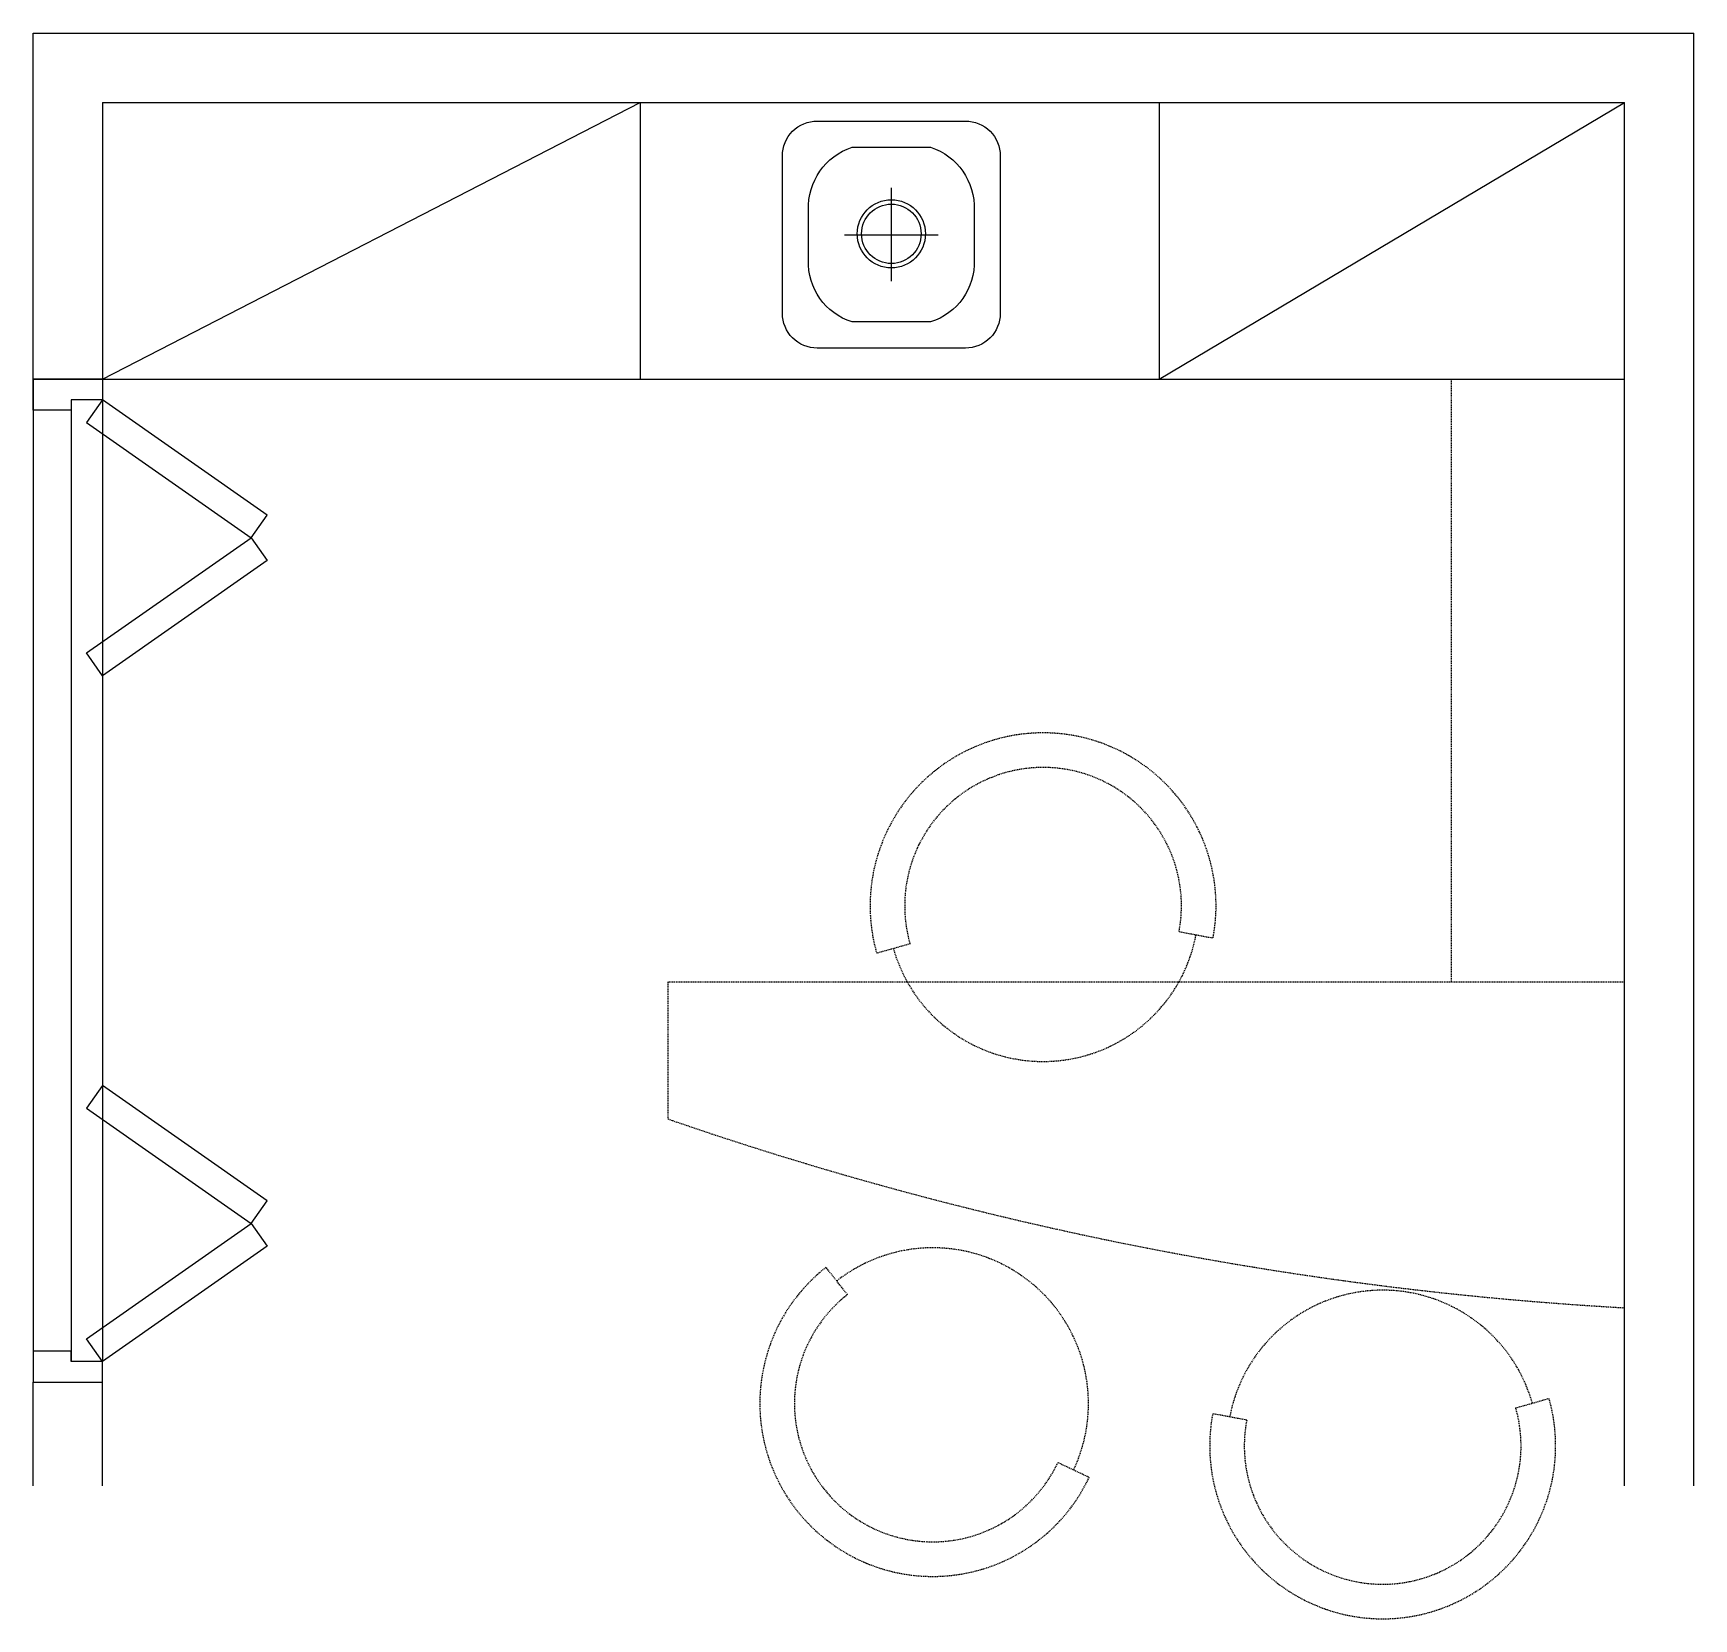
# Model space of a CAD drawing. Header units: millimetres. Extents: x -38907 to -36507, y -35833 to -33541.
import ezdxf

# ---------------------------------------------------------------- set-up
doc = ezdxf.new("R2010")
doc.units = ezdxf.units.MM
doc.linetypes.add('HIDDEN', pattern=[2.5, 1.5, -1])
for name, color, linetype in [('FUR', 4, 'Continuous'), ('H2', 5, 'HIDDEN'), ('W2', 2, 'Continuous'), ('WIN', 4, 'Continuous')]:
    doc.layers.add(name, color=color, linetype=linetype)

msp = doc.modelspace()

# ---------------------------------------------------------------- linework, layer by layer
at = {"layer": 'FUR'}
for p, q in [((-38806.6, -34041.3), (-38029.2, -33641.3)), ((-38029.2, -33641.3), (-38029.2, -34041.3)), ((-37279.2, -34041.3), (-36606.6, -33641.3)), ((-37279.2, -33641.3), (-37279.2, -34041.3)), ((-37666.4, -33899.6), (-37666.4, -33764.6)), ((-37598.9, -33833), (-37734, -33833)), ((-38806.6, -34041.3), (-38029.2, -34041.3)), ((-38029.2, -34041.3), (-37279.2, -34041.3)), ((-37279.2, -34041.3), (-36606.6, -34041.3))]:
    msp.add_line(p, q, dxfattribs=at)
for points in [[(-37508.9, -33718.6), (-37508.9, -33946.1, -0.414214), (-37559.3, -33996.5), (-37773.5, -33996.5, -0.414214), (-37823.9, -33946.1), (-37823.9, -33718.6, -0.414214), (-37773.5, -33668.2), (-37559.3, -33668.2, -0.414214)], [(-37546.7, -33796.8), (-37546.7, -33869.2, -0.337204), (-37609.7, -33958.7), (-37723.1, -33958.7, -0.337204), (-37786.1, -33869.2), (-37786.1, -33796.8, -0.333894), (-37723.1, -33706), (-37609.7, -33706, -0.333894)]]:
    msp.add_lwpolyline(points, format="xyb", close=True, dxfattribs=at)
for radius in [49.3, 43]:
    msp.add_circle((-37666.4, -33831.3), radius, dxfattribs=at)
at = {"layer": 'H2'}
for p, q in [((-36856.6, -34913.1), (-36856.6, -34041.3)), ((-37250.6, -34839.9), (-37201.4, -34849.2)), ((-37639.4, -34857.6), (-37687.5, -34871.3)), ((-36606.6, -34913.1), (-37989.5, -34913.1)), ((-37989.5, -34913.1), (-37989.5, -35110.8)), ((-37729.9, -35364.7), (-37760.8, -35325.4)), ((-36764, -35528.5), (-36715.9, -35514.8)), ((-37152.8, -35546.2), (-37201.9, -35536.9)), ((-37425.6, -35607.4), (-37380.3, -35628.8))]:
    msp.add_line(p, q, dxfattribs=at)
for centre, radius, start, end in [((-37447.1, -34802.7), 250, 349.2836, 195.9188), ((-37447.1, -34802.7), 200, 349.2836, 195.9188), ((-37447.1, -34802.7), 225, 195.9188, 349.2836), ((-36318.8, -30286.7), 5105.2, 250.8974, 266.7676), ((-37606.5, -35522.1), 225, 334.7472, 128.112), ((-37606.5, -35522.1), 250, 128.112, 334.7472), ((-37606.5, -35522.1), 200, 128.112, 334.7472), ((-36956.3, -35583.4), 225, 15.9188, 169.2836), ((-36956.3, -35583.4), 250, 169.2836, 15.9188), ((-36956.3, -35583.4), 200, 169.2836, 15.9188)]:
    msp.add_arc(centre, radius, start, end, dxfattribs=at)
at = {"layer": 'W2'}
for p, q in [((-38906.6, -34041.3), (-38906.6, -33541.3)), ((-38906.6, -33541.3), (-36506.6, -33541.3)), ((-36506.6, -35641.3), (-36506.6, -33541.3)), ((-38806.6, -33641.3), (-36606.6, -33641.3)), ((-38806.6, -33641.3), (-38806.6, -34041.3)), ((-36606.6, -35641.3), (-36606.6, -33641.3)), ((-38806.6, -34041.3), (-38906.6, -34041.3)), ((-38906.6, -35641.3), (-38906.6, -35491.3)), ((-38806.6, -35641.3), (-38806.6, -35491.3))]:
    msp.add_line(p, q, dxfattribs=at)
at = {"layer": 'WIN', "color": 2}
for p, q in [((-38906.6, -34041.3), (-38906.6, -35491.3)), ((-38906.6, -34041.3), (-38806.6, -34041.3)), ((-38906.6, -34086.3), (-38906.6, -34041.3)), ((-38806.6, -34041.3), (-38806.6, -34071.3)), ((-38851.6, -34071.3), (-38851.6, -35461.3)), ((-38806.6, -34071.3), (-38851.6, -34071.3)), ((-38851.6, -34071.3), (-38851.6, -34086.3)), ((-38806.6, -34071.3), (-38829.6, -34104)), ((-38806.6, -34071.3), (-38806.6, -35461.3)), ((-38568.7, -34237.9), (-38806.6, -34071.3)), ((-38851.6, -34086.3), (-38906.6, -34086.3)), ((-38829.6, -34104), (-38591.6, -34270.6)), ((-38591.6, -34270.6), (-38568.7, -34237.9)), ((-38829.6, -34437.2), (-38591.6, -34270.6)), ((-38591.6, -34270.6), (-38568.7, -34303.4)), ((-38568.7, -34303.4), (-38806.6, -34470)), ((-38806.6, -34470), (-38829.6, -34437.2)), ((-38806.6, -35062.5), (-38829.6, -35095.3)), ((-38568.7, -35229.1), (-38806.6, -35062.5)), ((-38829.6, -35095.3), (-38591.6, -35261.9)), ((-38591.6, -35261.9), (-38568.7, -35229.1)), ((-38829.6, -35428.5), (-38591.6, -35261.9)), ((-38591.6, -35261.9), (-38568.7, -35294.7)), ((-38568.7, -35294.7), (-38806.6, -35461.3)), ((-38851.6, -35446.3), (-38906.6, -35446.3)), ((-38906.6, -35446.3), (-38906.6, -35491.3)), ((-38851.6, -35446.3), (-38906.6, -35446.3)), ((-38906.6, -35446.3), (-38906.6, -35491.3)), ((-38851.6, -35461.3), (-38851.6, -35446.3)), ((-38851.6, -35461.3), (-38851.6, -35446.3)), ((-38806.6, -35461.3), (-38829.6, -35428.5)), ((-38806.6, -35461.3), (-38851.6, -35461.3)), ((-38806.6, -35461.3), (-38851.6, -35461.3)), ((-38806.6, -35491.3), (-38806.6, -35461.3)), ((-38806.6, -35491.3), (-38806.6, -35461.3)), ((-38906.6, -35491.3), (-38806.6, -35491.3)), ((-38906.6, -35491.3), (-38806.6, -35491.3))]:
    msp.add_line(p, q, dxfattribs=at)

doc.saveas('drawing.dxf')
